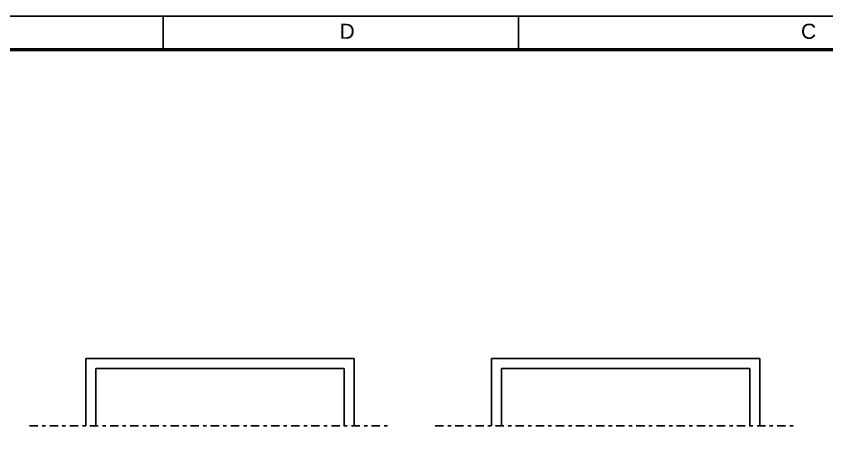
# Model space of a CAD drawing. Extents: x -210 to -126, y -135 to 724.
# Drawn here: x -194.51 to -170.34, y 711 to 723.71 of the extents above; entities that cross this region are included whole.
import ezdxf
from ezdxf.enums import TextEntityAlignment as Align

# ---------------------------------------------------------------- set-up
doc = ezdxf.new("R2010")
doc.units = 0
doc.header["$MEASUREMENT"] = 0
doc.linetypes.add('DASHDOT2', pattern=[0.5, 0.25, -0.125, 0, -0.125])
doc.layers.add('02', color=8, linetype='CONTINUOUS')
doc.layers.add("PRANCHA - PROJETU'S", color=7, linetype='CONTINUOUS')
doc.styles.add('ARIAL', font='arial.ttf', dxfattribs={"height": 2})

# ---------------------------------------------------------------- blocks, each defined once
blk = doc.blocks.new('ADFSGASDFG')
at = {"layer": "PRANCHA - PROJETU'S", "color": 1}
for p, q in [((360.678, 107.346), (276.578, 107.346)), ((296.578, 106.346), (296.578, 107.346)), ((307.178, 106.346), (307.178, 107.346))]:
    blk.add_line(p, q, dxfattribs=at)
at = {"layer": "PRANCHA - PROJETU'S", "color": 4, "const_width": 0.1}
blk.add_lwpolyline([(279.078, 106.346), (359.678, 106.346), (359.678, 48.946), (279.078, 48.946)], close=True, dxfattribs=at)
at = {"layer": "PRANCHA - PROJETU'S", "color": 50, "linetype": 'Continuous', "style": 'ARIAL'}
for s, p in [('D', (302.065, 106.896)), ('C', (315.828, 106.896))]:
    blk.add_text(s, height=0.45, dxfattribs=at).set_placement(p, align=Align.MIDDLE)

msp = doc.modelspace()

# ---------------------------------------------------------------- linework, layer by layer
at = {"layer": '02', "linetype": 'Continuous'}
for p, q in [((-192.432, 713.493), (-184.432, 713.493)), ((-192.432, 711.48), (-192.432, 713.493)), ((-184.432, 713.493), (-184.432, 711.48)), ((-180.338, 713.493), (-172.338, 713.493)), ((-180.338, 711.48), (-180.338, 713.493)), ((-172.338, 713.493), (-172.338, 711.48)), ((-192.132, 713.193), (-184.732, 713.193)), ((-192.132, 711.48), (-192.132, 713.193)), ((-184.732, 713.193), (-184.732, 711.48)), ((-180.038, 713.193), (-172.638, 713.193)), ((-180.038, 711.48), (-180.038, 713.193)), ((-172.638, 713.193), (-172.638, 711.48))]:
    msp.add_line(p, q, dxfattribs=at)
at = {"layer": '02', "linetype": 'DASHDOT2'}
for p, q in [((-194.113, 711.48), (-183.322, 711.48)), ((-182.019, 711.48), (-171.228, 711.48))]:
    msp.add_line(p, q, dxfattribs=at)

# ---------------------------------------------------------------- block references
at = {"layer": "PRANCHA - PROJETU'S", "color": 1}
msp.add_blockref('ADFSGASDFG', (-486.709, 616.367), dxfattribs=at)

doc.saveas('drawing.dxf')
